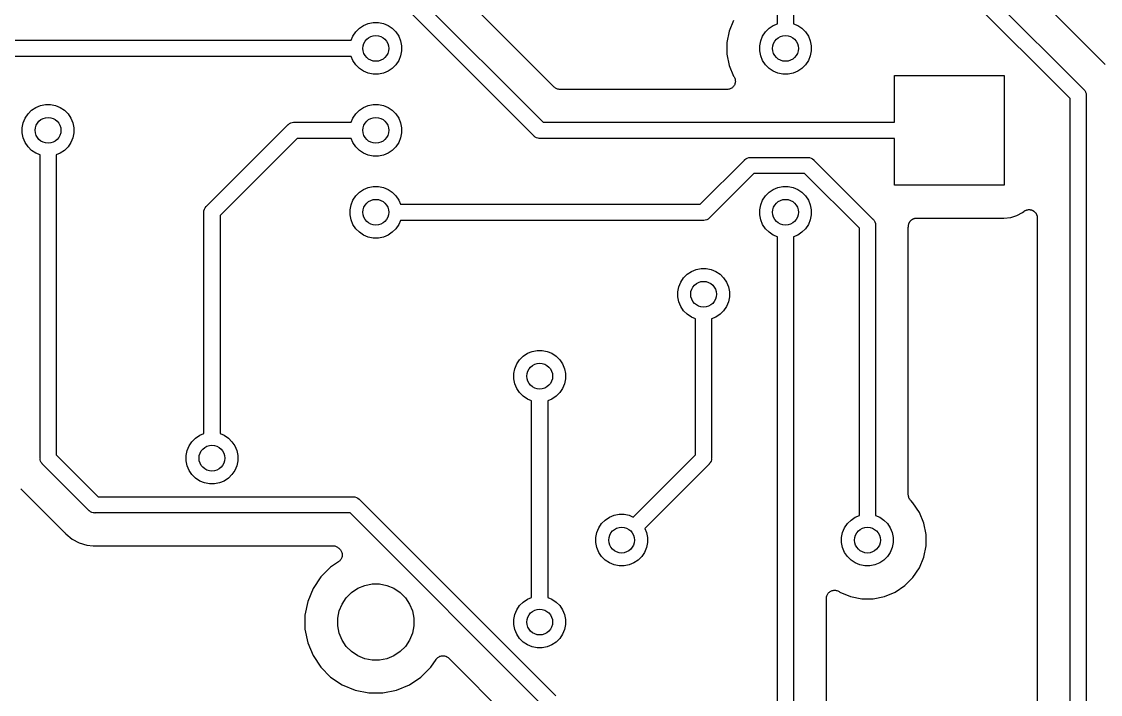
# Model space of a CAD drawing. Extents: x 4.65 to 8.55, y -5.31 to -3.29.
# Drawn here: x 5.134 to 5.792, y -4.544 to -4.134 of the extents above; entities that cross this region are included whole.
import ezdxf

# ---------------------------------------------------------------- set-up
doc = ezdxf.new("R2010")
doc.units = 0
doc.header["$MEASUREMENT"] = 0
doc.layers.add('BLACK', color=7, linetype='CONTINUOUS')

msp = doc.modelspace()

# ---------------------------------------------------------------- linework, layer by layer
at = {"layer": 'BLACK', "linetype": 'CONTINUOUS'}
for p, q in [((5.60492, -3.90024), (5.60492, -4.13499)), ((5.59508, -4.13499), (5.59508, -3.90492)), ((5.79513, -4.15988), (5.67639, -4.04114)), ((5.65492, -4.04796), (5.78185, -4.17489)), ((5.77362, -4.18058), (5.64669, -4.05365)), ((5.45886, -4.17361), (5.35099, -4.06575)), ((5.32638, -4.06942), (5.45204, -4.19508)), ((5.44635, -4.20331), (5.31815, -4.07511)), ((5.34541, -4.13486), (5.34845, -4.13425)), ((5.34845, -4.13425), (5.35155, -4.13425)), ((5.35155, -4.13425), (5.35459, -4.13486)), ((5.56832, -4.13307), (5.56563, -4.13957)), ((5.33604, -4.14254), (5.33777, -4.13996)), ((5.33777, -4.13996), (5.33996, -4.13777)), ((5.33996, -4.13777), (5.34254, -4.13604)), ((5.34254, -4.13604), (5.34541, -4.13486)), ((5.35459, -4.13486), (5.35746, -4.13604)), ((5.35746, -4.13604), (5.36004, -4.13777)), ((5.36004, -4.13777), (5.36223, -4.13996)), ((5.36223, -4.13996), (5.36396, -4.14254)), ((5.56563, -4.13957), (5.56425, -4.14648)), ((5.58604, -4.14254), (5.58777, -4.13996)), ((5.58777, -4.13996), (5.58996, -4.13777)), ((5.58996, -4.13777), (5.59254, -4.13604)), ((5.59254, -4.13604), (5.59508, -4.13499)), ((5.60492, -4.13499), (5.60746, -4.13604)), ((5.60746, -4.13604), (5.61004, -4.13777)), ((5.61004, -4.13777), (5.61223, -4.13996)), ((5.61223, -4.13996), (5.61396, -4.14254)), ((5.00024, -4.14508), (5.33499, -4.14508)), ((5.33499, -4.14508), (5.33604, -4.14254)), ((5.36396, -4.14254), (5.36514, -4.14541)), ((5.36514, -4.14541), (5.36575, -4.14845)), ((5.56425, -4.14648), (5.56425, -4.15352)), ((5.58425, -4.14845), (5.58486, -4.14541)), ((5.58486, -4.14541), (5.58604, -4.14254)), ((5.61396, -4.14254), (5.61514, -4.14541)), ((5.61514, -4.14541), (5.61575, -4.14845)), ((5.36575, -4.15155), (5.36514, -4.15459)), ((5.36575, -4.14845), (5.36575, -4.15155)), ((5.56425, -4.15352), (5.56563, -4.16043)), ((5.58425, -4.15155), (5.58425, -4.14845)), ((5.58486, -4.15459), (5.58425, -4.15155)), ((5.61575, -4.15155), (5.61514, -4.15459)), ((5.61575, -4.14845), (5.61575, -4.15155)), ((5.33499, -4.15492), (5.00492, -4.15492)), ((5.33604, -4.15746), (5.33499, -4.15492)), ((5.33777, -4.16004), (5.33604, -4.15746)), ((5.33996, -4.16223), (5.33777, -4.16004)), ((5.36223, -4.16004), (5.36004, -4.16223)), ((5.36396, -4.15746), (5.36223, -4.16004)), ((5.36514, -4.15459), (5.36396, -4.15746)), ((5.56563, -4.16043), (5.56832, -4.16693)), ((5.58604, -4.15746), (5.58486, -4.15459)), ((5.58777, -4.16004), (5.58604, -4.15746)), ((5.58996, -4.16223), (5.58777, -4.16004)), ((5.61223, -4.16004), (5.61004, -4.16223)), ((5.61396, -4.15746), (5.61223, -4.16004)), ((5.61514, -4.15459), (5.61396, -4.15746)), ((5.34254, -4.16396), (5.33996, -4.16223)), ((5.34541, -4.16514), (5.34254, -4.16396)), ((5.34845, -4.16575), (5.34541, -4.16514)), ((5.35155, -4.16575), (5.34845, -4.16575)), ((5.35459, -4.16514), (5.35155, -4.16575)), ((5.35746, -4.16396), (5.35459, -4.16514)), ((5.36004, -4.16223), (5.35746, -4.16396)), ((5.56832, -4.16693), (5.56857, -4.1673)), ((5.59254, -4.16396), (5.58996, -4.16223)), ((5.59541, -4.16514), (5.59254, -4.16396)), ((5.59845, -4.16575), (5.59541, -4.16514)), ((5.60155, -4.16575), (5.59845, -4.16575)), ((5.60459, -4.16514), (5.60155, -4.16575)), ((5.60746, -4.16396), (5.60459, -4.16514)), ((5.61004, -4.16223), (5.60746, -4.16396)), ((5.66654, -4.19508), (5.66654, -4.16654)), ((5.66654, -4.16654), (5.73346, -4.16654)), ((5.73346, -4.16654), (5.73346, -4.23346)), ((5.45922, -4.17391), (5.45886, -4.17361)), ((5.56792, -4.17364), (5.56754, -4.17394)), ((5.56793, -4.17363), (5.56792, -4.17363)), ((5.56792, -4.17363), (5.56792, -4.17364)), ((5.56824, -4.17326), (5.56793, -4.17363)), ((5.56854, -4.17289), (5.56824, -4.17326)), ((5.56855, -4.17288), (5.56854, -4.17289)), ((5.56878, -4.17246), (5.56855, -4.17287)), ((5.56855, -4.17287), (5.56855, -4.17288)), ((5.56857, -4.1673), (5.56859, -4.16734)), ((5.56859, -4.16734), (5.56859, -4.16734)), ((5.56859, -4.16734), (5.56859, -4.16734)), ((5.56859, -4.16734), (5.5686, -4.16736)), ((5.5686, -4.16736), (5.56882, -4.16778)), ((5.56901, -4.17204), (5.56878, -4.17246)), ((5.56882, -4.16778), (5.56904, -4.16821)), ((5.56902, -4.17202), (5.56901, -4.17203)), ((5.56901, -4.17203), (5.56901, -4.17204)), ((5.56916, -4.17156), (5.56902, -4.17202)), ((5.56904, -4.16821), (5.56905, -4.16822)), ((5.56905, -4.16822), (5.56905, -4.16823)), ((5.56905, -4.16823), (5.56919, -4.16869)), ((5.5693, -4.17111), (5.56916, -4.17156)), ((5.56919, -4.16869), (5.56932, -4.16914)), ((5.56931, -4.17108), (5.5693, -4.17109)), ((5.5693, -4.17109), (5.5693, -4.17111)), ((5.56936, -4.17061), (5.56931, -4.17108)), ((5.56932, -4.16914), (5.56932, -4.16915)), ((5.56932, -4.16915), (5.56932, -4.16916)), ((5.56932, -4.16916), (5.56937, -4.16964)), ((5.56941, -4.17014), (5.56936, -4.17061)), ((5.56937, -4.16964), (5.56941, -4.17011)), ((5.56941, -4.17011), (5.56941, -4.17012)), ((5.56941, -4.17012), (5.56941, -4.17014)), ((5.45957, -4.1742), (5.45922, -4.17391)), ((5.45959, -4.17422), (5.45957, -4.1742)), ((5.45961, -4.17423), (5.45959, -4.17422)), ((5.46002, -4.17445), (5.45961, -4.17423)), ((5.46042, -4.17467), (5.46002, -4.17445)), ((5.46045, -4.17468), (5.46042, -4.17467)), ((5.46047, -4.17469), (5.46045, -4.17468)), ((5.46091, -4.17483), (5.46047, -4.17469)), ((5.46135, -4.17497), (5.46091, -4.17483)), ((5.46138, -4.17497), (5.46135, -4.17497)), ((5.46141, -4.17498), (5.46138, -4.17497)), ((5.46186, -4.17503), (5.46141, -4.17498)), ((5.46232, -4.17508), (5.46186, -4.17503)), ((5.46238, -4.17508), (5.46232, -4.17508)), ((5.46239, -4.17508), (5.46238, -4.17508)), ((5.46238, -4.17508), (5.46238, -4.17508)), ((5.46238, -4.17508), (5.46238, -4.17508)), ((5.56441, -4.17508), (5.46239, -4.17508)), ((5.56488, -4.17503), (5.56441, -4.17508)), ((5.56536, -4.17499), (5.56488, -4.17503)), ((5.56537, -4.17498), (5.56536, -4.17499)), ((5.56538, -4.17498), (5.56537, -4.17498)), ((5.56583, -4.17485), (5.56538, -4.17498)), ((5.56629, -4.17471), (5.56583, -4.17485)), ((5.5663, -4.1747), (5.56629, -4.17471)), ((5.56631, -4.1747), (5.5663, -4.1747)), ((5.56673, -4.17448), (5.56631, -4.1747)), ((5.56716, -4.17426), (5.56673, -4.17448)), ((5.56717, -4.17425), (5.56716, -4.17426)), ((5.56718, -4.17424), (5.56717, -4.17425)), ((5.56754, -4.17394), (5.56718, -4.17424)), ((5.78185, -4.17489), (5.78204, -4.17505)), ((5.78204, -4.17505), (5.78219, -4.17523)), ((5.78219, -4.17523), (5.78266, -4.1758)), ((5.78266, -4.1758), (5.78304, -4.17652)), ((5.78304, -4.17652), (5.78311, -4.17665)), ((5.78311, -4.17665), (5.78339, -4.17758)), ((5.78339, -4.17758), (5.78346, -4.1783)), ((5.78346, -4.1783), (5.78346, -4.1783)), ((5.78346, -4.1783), (5.78349, -4.17854)), ((5.78349, -4.17854), (5.78346, -4.17878)), ((5.78346, -4.17878), (5.78346, -4.67122)), ((5.13996, -4.18777), (5.14254, -4.18604)), ((5.14254, -4.18604), (5.14541, -4.18486)), ((5.14541, -4.18486), (5.14845, -4.18425)), ((5.14845, -4.18425), (5.15155, -4.18425)), ((5.15155, -4.18425), (5.15459, -4.18486)), ((5.15459, -4.18486), (5.15746, -4.18604)), ((5.15746, -4.18604), (5.16004, -4.18777)), ((5.33996, -4.18777), (5.34254, -4.18604)), ((5.34254, -4.18604), (5.34541, -4.18486)), ((5.34541, -4.18486), (5.34845, -4.18425)), ((5.34845, -4.18425), (5.35155, -4.18425)), ((5.35155, -4.18425), (5.35459, -4.18486)), ((5.35459, -4.18486), (5.35746, -4.18604)), ((5.35746, -4.18604), (5.36004, -4.18777)), ((5.77362, -4.66942), (5.77362, -4.18058)), ((5.13486, -4.19541), (5.13604, -4.19254)), ((5.13604, -4.19254), (5.13777, -4.18996)), ((5.13777, -4.18996), (5.13996, -4.18777)), ((5.16004, -4.18777), (5.16223, -4.18996)), ((5.16223, -4.18996), (5.16396, -4.19254)), ((5.16396, -4.19254), (5.16514, -4.19541)), ((5.33499, -4.19508), (5.33604, -4.19254)), ((5.33604, -4.19254), (5.33777, -4.18996)), ((5.33777, -4.18996), (5.33996, -4.18777)), ((5.36004, -4.18777), (5.36223, -4.18996)), ((5.36223, -4.18996), (5.36396, -4.19254)), ((5.36396, -4.19254), (5.36514, -4.19541)), ((5.13425, -4.19845), (5.13486, -4.19541)), ((5.13425, -4.20155), (5.13425, -4.19845)), ((5.16514, -4.19541), (5.16575, -4.19845)), ((5.16575, -4.19845), (5.16575, -4.20155)), ((5.24669, -4.24635), (5.29635, -4.19669)), ((5.29635, -4.19669), (5.2965, -4.1965)), ((5.2965, -4.1965), (5.29669, -4.19635)), ((5.29669, -4.19635), (5.29725, -4.19589)), ((5.29669, -4.19635), (5.29669, -4.19635)), ((5.29725, -4.19589), (5.29811, -4.19543)), ((5.29725, -4.19589), (5.29725, -4.19589)), ((5.29725, -4.19589), (5.29725, -4.19589)), ((5.29811, -4.19543), (5.29904, -4.19515)), ((5.29904, -4.19515), (5.29976, -4.19508)), ((5.29976, -4.19508), (5.3, -4.19505)), ((5.29976, -4.19508), (5.29976, -4.19508)), ((5.3, -4.19505), (5.30024, -4.19508)), ((5.30024, -4.19508), (5.33499, -4.19508)), ((5.36514, -4.19541), (5.36575, -4.19845)), ((5.36575, -4.19845), (5.36575, -4.20155)), ((5.45204, -4.19508), (5.66654, -4.19508)), ((5.13486, -4.20459), (5.13425, -4.20155)), ((5.13604, -4.20746), (5.13486, -4.20459)), ((5.16514, -4.20459), (5.16396, -4.20746)), ((5.16575, -4.20155), (5.16514, -4.20459)), ((5.30204, -4.20492), (5.25492, -4.25204)), ((5.33499, -4.20492), (5.30204, -4.20492)), ((5.33604, -4.20746), (5.33499, -4.20492)), ((5.36514, -4.20459), (5.36396, -4.20746)), ((5.36575, -4.20155), (5.36514, -4.20459)), ((5.4465, -4.2035), (5.44635, -4.20331)), ((5.44669, -4.20365), (5.4465, -4.2035)), ((5.44725, -4.20411), (5.44669, -4.20365)), ((5.44811, -4.20457), (5.44725, -4.20411)), ((5.44904, -4.20485), (5.44811, -4.20457)), ((5.44976, -4.20492), (5.44904, -4.20485)), ((5.45, -4.20494), (5.44976, -4.20492)), ((5.44976, -4.20492), (5.44976, -4.20492)), ((5.45024, -4.20492), (5.45, -4.20494)), ((5.66654, -4.20492), (5.45024, -4.20492)), ((5.66654, -4.23346), (5.66654, -4.20492)), ((5.13777, -4.21004), (5.13604, -4.20746)), ((5.13996, -4.21223), (5.13777, -4.21004)), ((5.14254, -4.21396), (5.13996, -4.21223)), ((5.16004, -4.21223), (5.15746, -4.21396)), ((5.16223, -4.21004), (5.16004, -4.21223)), ((5.16396, -4.20746), (5.16223, -4.21004)), ((5.33777, -4.21004), (5.33604, -4.20746)), ((5.33996, -4.21223), (5.33777, -4.21004)), ((5.34254, -4.21396), (5.33996, -4.21223)), ((5.36004, -4.21223), (5.35746, -4.21396)), ((5.36223, -4.21004), (5.36004, -4.21223)), ((5.36396, -4.20746), (5.36223, -4.21004)), ((5.14508, -4.21501), (5.14254, -4.21396)), ((5.14508, -4.39976), (5.14508, -4.21501)), ((5.15746, -4.21396), (5.15492, -4.21501)), ((5.15492, -4.21501), (5.15492, -4.39796)), ((5.34541, -4.21514), (5.34254, -4.21396)), ((5.34845, -4.21575), (5.34541, -4.21514)), ((5.35155, -4.21575), (5.34845, -4.21575)), ((5.35459, -4.21514), (5.35155, -4.21575)), ((5.35746, -4.21396), (5.35459, -4.21514)), ((5.54796, -4.24508), (5.57489, -4.21815)), ((5.57489, -4.21815), (5.57505, -4.21796)), ((5.57505, -4.21796), (5.57523, -4.21781)), ((5.57523, -4.21781), (5.5757, -4.21742)), ((5.57523, -4.21781), (5.57523, -4.21781)), ((5.5757, -4.21742), (5.5758, -4.21734)), ((5.5758, -4.21734), (5.57665, -4.21689)), ((5.57665, -4.21689), (5.57758, -4.21661)), ((5.57758, -4.21661), (5.5783, -4.21654)), ((5.5783, -4.21654), (5.57854, -4.21651)), ((5.5783, -4.21654), (5.5783, -4.21654)), ((5.57854, -4.21651), (5.57878, -4.21654)), ((5.57878, -4.21654), (5.61346, -4.21654)), ((5.61346, -4.21654), (5.6137, -4.21651)), ((5.6137, -4.21651), (5.61394, -4.21654)), ((5.61394, -4.21654), (5.61394, -4.21654)), ((5.61394, -4.21654), (5.61467, -4.21661)), ((5.61467, -4.21661), (5.61559, -4.21689)), ((5.61559, -4.21689), (5.61645, -4.21734)), ((5.61645, -4.21734), (5.6172, -4.21796)), ((5.6172, -4.21796), (5.61735, -4.21815)), ((5.61735, -4.21815), (5.65331, -4.25411)), ((5.58058, -4.22638), (5.55365, -4.25331)), ((5.61166, -4.22638), (5.58058, -4.22638)), ((5.64508, -4.25979), (5.61166, -4.22638)), ((5.33777, -4.23996), (5.33996, -4.23777)), ((5.33996, -4.23777), (5.34254, -4.23604)), ((5.34254, -4.23604), (5.34541, -4.23486)), ((5.34541, -4.23486), (5.34845, -4.23425)), ((5.34845, -4.23425), (5.35155, -4.23425)), ((5.35155, -4.23425), (5.35459, -4.23486)), ((5.35459, -4.23486), (5.35746, -4.23604)), ((5.35746, -4.23604), (5.36004, -4.23777)), ((5.36004, -4.23777), (5.36223, -4.23996)), ((5.58777, -4.23996), (5.58996, -4.23777)), ((5.58996, -4.23777), (5.59254, -4.23604)), ((5.59254, -4.23604), (5.59541, -4.23486)), ((5.59541, -4.23486), (5.59845, -4.23425)), ((5.59845, -4.23425), (5.60155, -4.23425)), ((5.60155, -4.23425), (5.60459, -4.23486)), ((5.60459, -4.23486), (5.60746, -4.23604)), ((5.60746, -4.23604), (5.61004, -4.23777)), ((5.61004, -4.23777), (5.61223, -4.23996)), ((5.73346, -4.23346), (5.66654, -4.23346)), ((5.33425, -4.24845), (5.33486, -4.24541)), ((5.33486, -4.24541), (5.33604, -4.24254)), ((5.33604, -4.24254), (5.33777, -4.23996)), ((5.36223, -4.23996), (5.36396, -4.24254)), ((5.36396, -4.24254), (5.36501, -4.24508)), ((5.36501, -4.24508), (5.54796, -4.24508)), ((5.58425, -4.24845), (5.58486, -4.24541)), ((5.58486, -4.24541), (5.58604, -4.24254)), ((5.58604, -4.24254), (5.58777, -4.23996)), ((5.61223, -4.23996), (5.61396, -4.24254)), ((5.61396, -4.24254), (5.61514, -4.24541)), ((5.61514, -4.24541), (5.61575, -4.24845)), ((5.24505, -4.25), (5.24508, -4.24976)), ((5.24508, -4.25024), (5.24505, -4.25)), ((5.24508, -4.24976), (5.24515, -4.24904)), ((5.24508, -4.24976), (5.24508, -4.24976)), ((5.24508, -4.38499), (5.24508, -4.25024)), ((5.24515, -4.24904), (5.24543, -4.24811)), ((5.24543, -4.24811), (5.24589, -4.24725)), ((5.24589, -4.24725), (5.2465, -4.2465)), ((5.2465, -4.2465), (5.24669, -4.24635)), ((5.25492, -4.25204), (5.25492, -4.38499)), ((5.33425, -4.25155), (5.33425, -4.24845)), ((5.33486, -4.25459), (5.33425, -4.25155)), ((5.58425, -4.25155), (5.58425, -4.24845)), ((5.58486, -4.25459), (5.58425, -4.25155)), ((5.61575, -4.25155), (5.61514, -4.25459)), ((5.61575, -4.24845), (5.61575, -4.25155)), ((5.73739, -4.25318), (5.74116, -4.25203)), ((5.74116, -4.25203), (5.74463, -4.25017)), ((5.74463, -4.25017), (5.74545, -4.2495)), ((5.74545, -4.2495), (5.7455, -4.24946)), ((5.7455, -4.24946), (5.7457, -4.24933)), ((5.7457, -4.24933), (5.74588, -4.24918)), ((5.74588, -4.24918), (5.74611, -4.24906)), ((5.74611, -4.24906), (5.74632, -4.24893)), ((5.74632, -4.24893), (5.74654, -4.24884)), ((5.74654, -4.24884), (5.74675, -4.24873)), ((5.74675, -4.24873), (5.74699, -4.24866)), ((5.74699, -4.24866), (5.74723, -4.24856)), ((5.74723, -4.24856), (5.74746, -4.24852)), ((5.74746, -4.24852), (5.74769, -4.24845)), ((5.74769, -4.24845), (5.74794, -4.24843)), ((5.74794, -4.24843), (5.74819, -4.24838)), ((5.74819, -4.24838), (5.74842, -4.24839)), ((5.74842, -4.24839), (5.74866, -4.24837)), ((5.74866, -4.24837), (5.74891, -4.24839)), ((5.74891, -4.24839), (5.74916, -4.2484)), ((5.74916, -4.2484), (5.74939, -4.24844)), ((5.74939, -4.24844), (5.74963, -4.24847)), ((5.74963, -4.24847), (5.74987, -4.24854)), ((5.74987, -4.24854), (5.75012, -4.2486)), ((5.75012, -4.2486), (5.75034, -4.24869)), ((5.75034, -4.24869), (5.75056, -4.24876)), ((5.75056, -4.24876), (5.75078, -4.24888)), ((5.75078, -4.24888), (5.75102, -4.24898)), ((5.75102, -4.24898), (5.75121, -4.24911)), ((5.75121, -4.24911), (5.75142, -4.24922)), ((5.75142, -4.24922), (5.75161, -4.24938)), ((5.75161, -4.24938), (5.75182, -4.24953)), ((5.75182, -4.24953), (5.75199, -4.24969)), ((5.75199, -4.24969), (5.75217, -4.24984)), ((5.75217, -4.24984), (5.75233, -4.25004)), ((5.75233, -4.25004), (5.75251, -4.25022)), ((5.75251, -4.25022), (5.75264, -4.25042)), ((5.75264, -4.25042), (5.75279, -4.2506)), ((5.75279, -4.2506), (5.75291, -4.25082)), ((5.75291, -4.25082), (5.75305, -4.25104)), ((5.75305, -4.25104), (5.75313, -4.25125)), ((5.75313, -4.25125), (5.75324, -4.25146)), ((5.75324, -4.25146), (5.75332, -4.2517)), ((5.75332, -4.2517), (5.75341, -4.25194)), ((5.75341, -4.25194), (5.75346, -4.25217)), ((5.75346, -4.25217), (5.75353, -4.25239)), ((5.75353, -4.25239), (5.75355, -4.25265)), ((5.75355, -4.25265), (5.7536, -4.2529)), ((5.33604, -4.25746), (5.33486, -4.25459)), ((5.33777, -4.26004), (5.33604, -4.25746)), ((5.36396, -4.25746), (5.36223, -4.26004)), ((5.36501, -4.25492), (5.36396, -4.25746)), ((5.54976, -4.25492), (5.36501, -4.25492)), ((5.55, -4.25495), (5.54976, -4.25492)), ((5.55024, -4.25492), (5.55, -4.25495)), ((5.55096, -4.25485), (5.55024, -4.25492)), ((5.55024, -4.25492), (5.55024, -4.25492)), ((5.55189, -4.25457), (5.55096, -4.25485)), ((5.55275, -4.25411), (5.55189, -4.25457)), ((5.5535, -4.2535), (5.55275, -4.25411)), ((5.55365, -4.25331), (5.5535, -4.2535)), ((5.58604, -4.25746), (5.58486, -4.25459)), ((5.58777, -4.26004), (5.58604, -4.25746)), ((5.61396, -4.25746), (5.61223, -4.26004)), ((5.61514, -4.25459), (5.61396, -4.25746)), ((5.65331, -4.25411), (5.6535, -4.25426)), ((5.6535, -4.25426), (5.65365, -4.25445)), ((5.65365, -4.25445), (5.65365, -4.25445)), ((5.65365, -4.25445), (5.65396, -4.25482)), ((5.65396, -4.25482), (5.65411, -4.25501)), ((5.65411, -4.25501), (5.65457, -4.25586)), ((5.65457, -4.25586), (5.65485, -4.25679)), ((5.65485, -4.25679), (5.65492, -4.25751)), ((5.65492, -4.25751), (5.65492, -4.25751)), ((5.65492, -4.25751), (5.65494, -4.25776)), ((5.65494, -4.25776), (5.65492, -4.258)), ((5.65492, -4.258), (5.65492, -4.43499)), ((5.67492, -4.25916), (5.67495, -4.25895)), ((5.67492, -4.25923), (5.67492, -4.25916)), ((5.67492, -4.42229), (5.67492, -4.25923)), ((5.67495, -4.25874), (5.67501, -4.2581)), ((5.67495, -4.25895), (5.67495, -4.25874)), ((5.67501, -4.2581), (5.67502, -4.25803)), ((5.67502, -4.25803), (5.67506, -4.2578)), ((5.67506, -4.2578), (5.67509, -4.25758)), ((5.67509, -4.25758), (5.67516, -4.25733)), ((5.67516, -4.25733), (5.67522, -4.25707)), ((5.67522, -4.25707), (5.67531, -4.25686)), ((5.67531, -4.25686), (5.67537, -4.25665)), ((5.67537, -4.25665), (5.6755, -4.25642)), ((5.6755, -4.25642), (5.6756, -4.25617)), ((5.6756, -4.25617), (5.67573, -4.25599)), ((5.67573, -4.25599), (5.67584, -4.25579)), ((5.67584, -4.25579), (5.67601, -4.25559)), ((5.67601, -4.25559), (5.67616, -4.25537)), ((5.67616, -4.25537), (5.67632, -4.25521)), ((5.67632, -4.25521), (5.67646, -4.25504)), ((5.67646, -4.25504), (5.67666, -4.25487)), ((5.67666, -4.25487), (5.67685, -4.25469)), ((5.67685, -4.25469), (5.67704, -4.25456)), ((5.67704, -4.25456), (5.67722, -4.25442)), ((5.67722, -4.25442), (5.67745, -4.2543)), ((5.67745, -4.2543), (5.67767, -4.25415)), ((5.67767, -4.25415), (5.67788, -4.25407)), ((5.67788, -4.25407), (5.67808, -4.25396)), ((5.67808, -4.25396), (5.67833, -4.25389)), ((5.67833, -4.25389), (5.67857, -4.25379)), ((5.67857, -4.25379), (5.6788, -4.25375)), ((5.6788, -4.25375), (5.67901, -4.25368)), ((5.67901, -4.25368), (5.67927, -4.25366)), ((5.67927, -4.25366), (5.67953, -4.25361)), ((5.67953, -4.25361), (5.67976, -4.25361)), ((5.67976, -4.25361), (5.67998, -4.25359)), ((5.67998, -4.25359), (5.73322, -4.25359)), ((5.73322, -4.25359), (5.73739, -4.25318)), ((5.7536, -4.2529), (5.7536, -4.25313)), ((5.7536, -4.25313), (5.75362, -4.25337)), ((5.75362, -4.25337), (5.75362, -4.65906)), ((5.33996, -4.26223), (5.33777, -4.26004)), ((5.34254, -4.26396), (5.33996, -4.26223)), ((5.34541, -4.26514), (5.34254, -4.26396)), ((5.34845, -4.26575), (5.34541, -4.26514)), ((5.35155, -4.26575), (5.34845, -4.26575)), ((5.35459, -4.26514), (5.35155, -4.26575)), ((5.35746, -4.26396), (5.35459, -4.26514)), ((5.36004, -4.26223), (5.35746, -4.26396)), ((5.36223, -4.26004), (5.36004, -4.26223)), ((5.58996, -4.26223), (5.58777, -4.26004)), ((5.59254, -4.26396), (5.58996, -4.26223)), ((5.59508, -4.26501), (5.59254, -4.26396)), ((5.59508, -4.68499), (5.59508, -4.26501)), ((5.60746, -4.26396), (5.60492, -4.26501)), ((5.60492, -4.26501), (5.60492, -4.68499)), ((5.61004, -4.26223), (5.60746, -4.26396)), ((5.61223, -4.26004), (5.61004, -4.26223)), ((5.64508, -4.43499), (5.64508, -4.25979)), ((5.54254, -4.28604), (5.54541, -4.28486)), ((5.54541, -4.28486), (5.54845, -4.28425)), ((5.54845, -4.28425), (5.55155, -4.28425)), ((5.55155, -4.28425), (5.55459, -4.28486)), ((5.55459, -4.28486), (5.55746, -4.28604)), ((5.53604, -4.29254), (5.53777, -4.28996)), ((5.53777, -4.28996), (5.53996, -4.28777)), ((5.53996, -4.28777), (5.54254, -4.28604)), ((5.55746, -4.28604), (5.56004, -4.28777)), ((5.56004, -4.28777), (5.56223, -4.28996)), ((5.56223, -4.28996), (5.56396, -4.29254)), ((5.53425, -4.29845), (5.53486, -4.29541)), ((5.53425, -4.30155), (5.53425, -4.29845)), ((5.53486, -4.29541), (5.53604, -4.29254)), ((5.56396, -4.29254), (5.56514, -4.29541)), ((5.56514, -4.29541), (5.56575, -4.29845)), ((5.56575, -4.29845), (5.56575, -4.30155)), ((5.53486, -4.30459), (5.53425, -4.30155)), ((5.53604, -4.30746), (5.53486, -4.30459)), ((5.56514, -4.30459), (5.56396, -4.30746)), ((5.56575, -4.30155), (5.56514, -4.30459)), ((5.53777, -4.31004), (5.53604, -4.30746)), ((5.53996, -4.31223), (5.53777, -4.31004)), ((5.56223, -4.31004), (5.56004, -4.31223)), ((5.56396, -4.30746), (5.56223, -4.31004)), ((5.54254, -4.31396), (5.53996, -4.31223)), ((5.54508, -4.31501), (5.54254, -4.31396)), ((5.54508, -4.39796), (5.54508, -4.31501)), ((5.55746, -4.31396), (5.55492, -4.31501)), ((5.55492, -4.31501), (5.55492, -4.39976)), ((5.56004, -4.31223), (5.55746, -4.31396)), ((5.43777, -4.33996), (5.43996, -4.33777)), ((5.43996, -4.33777), (5.44254, -4.33604)), ((5.44254, -4.33604), (5.44541, -4.33486)), ((5.44541, -4.33486), (5.44845, -4.33425)), ((5.44845, -4.33425), (5.45155, -4.33425)), ((5.45155, -4.33425), (5.45459, -4.33486)), ((5.45459, -4.33486), (5.45746, -4.33604)), ((5.45746, -4.33604), (5.46004, -4.33777)), ((5.46004, -4.33777), (5.46223, -4.33996)), ((5.43486, -4.34541), (5.43604, -4.34254)), ((5.43604, -4.34254), (5.43777, -4.33996)), ((5.46223, -4.33996), (5.46396, -4.34254)), ((5.46396, -4.34254), (5.46514, -4.34541)), ((5.43425, -4.34845), (5.43486, -4.34541)), ((5.43425, -4.35155), (5.43425, -4.34845)), ((5.46514, -4.34541), (5.46575, -4.34845)), ((5.46575, -4.34845), (5.46575, -4.35155)), ((5.43486, -4.35459), (5.43425, -4.35155)), ((5.43604, -4.35746), (5.43486, -4.35459)), ((5.43777, -4.36004), (5.43604, -4.35746)), ((5.46396, -4.35746), (5.46223, -4.36004)), ((5.46514, -4.35459), (5.46396, -4.35746)), ((5.46575, -4.35155), (5.46514, -4.35459)), ((5.43996, -4.36223), (5.43777, -4.36004)), ((5.44254, -4.36396), (5.43996, -4.36223)), ((5.44508, -4.36501), (5.44254, -4.36396)), ((5.45746, -4.36396), (5.45492, -4.36501)), ((5.46004, -4.36223), (5.45746, -4.36396)), ((5.46223, -4.36004), (5.46004, -4.36223)), ((5.44508, -4.48499), (5.44508, -4.36501)), ((5.45492, -4.36501), (5.45492, -4.48499)), ((5.23604, -4.39254), (5.23777, -4.38996)), ((5.23777, -4.38996), (5.23996, -4.38777)), ((5.23996, -4.38777), (5.24254, -4.38604)), ((5.24254, -4.38604), (5.24508, -4.38499)), ((5.25492, -4.38499), (5.25746, -4.38604)), ((5.25746, -4.38604), (5.26004, -4.38777)), ((5.26004, -4.38777), (5.26223, -4.38996)), ((5.26223, -4.38996), (5.26396, -4.39254)), ((5.23425, -4.39845), (5.23486, -4.39541)), ((5.23486, -4.39541), (5.23604, -4.39254)), ((5.26396, -4.39254), (5.26514, -4.39541)), ((5.26514, -4.39541), (5.26575, -4.39845)), ((5.14506, -4.4), (5.14508, -4.39976)), ((5.14508, -4.40024), (5.14506, -4.4)), ((5.14511, -4.40058), (5.14508, -4.40024)), ((5.14515, -4.40096), (5.14511, -4.40058)), ((5.14543, -4.40189), (5.14515, -4.40096)), ((5.14589, -4.40275), (5.14543, -4.40189)), ((5.14635, -4.40331), (5.14589, -4.40275)), ((5.1465, -4.4035), (5.14635, -4.40331)), ((5.14669, -4.40365), (5.1465, -4.4035)), ((5.17489, -4.43185), (5.14669, -4.40365)), ((5.15492, -4.39796), (5.18058, -4.42362)), ((5.23425, -4.40155), (5.23425, -4.39845)), ((5.23486, -4.40459), (5.23425, -4.40155)), ((5.26575, -4.40155), (5.26514, -4.40459)), ((5.26575, -4.39845), (5.26575, -4.40155)), ((5.50713, -4.43591), (5.54508, -4.39796)), ((5.55331, -4.40365), (5.51409, -4.44287)), ((5.5535, -4.4035), (5.55331, -4.40365)), ((5.55365, -4.40331), (5.5535, -4.4035)), ((5.55404, -4.40284), (5.55365, -4.40331)), ((5.55365, -4.40331), (5.55365, -4.40331)), ((5.55411, -4.40275), (5.55404, -4.40284)), ((5.55457, -4.40189), (5.55411, -4.40275)), ((5.55485, -4.40096), (5.55457, -4.40189)), ((5.55492, -4.40024), (5.55485, -4.40096)), ((5.55492, -4.39976), (5.55495, -4.4)), ((5.55495, -4.4), (5.55492, -4.40024)), ((5.55492, -4.40024), (5.55492, -4.40024)), ((5.23604, -4.40746), (5.23486, -4.40459)), ((5.23777, -4.41004), (5.23604, -4.40746)), ((5.23996, -4.41223), (5.23777, -4.41004)), ((5.26223, -4.41004), (5.26004, -4.41223)), ((5.26396, -4.40746), (5.26223, -4.41004)), ((5.26514, -4.40459), (5.26396, -4.40746)), ((5.24254, -4.41396), (5.23996, -4.41223)), ((5.24541, -4.41514), (5.24254, -4.41396)), ((5.24845, -4.41575), (5.24541, -4.41514)), ((5.25155, -4.41575), (5.24845, -4.41575)), ((5.25459, -4.41514), (5.25155, -4.41575)), ((5.25746, -4.41396), (5.25459, -4.41514)), ((5.26004, -4.41223), (5.25746, -4.41396)), ((5.13342, -4.41866), (5.15988, -4.44513)), ((5.18058, -4.42362), (5.33606, -4.42362)), ((5.33606, -4.42362), (5.3363, -4.4236)), ((5.3363, -4.4236), (5.33654, -4.42362)), ((5.33654, -4.42362), (5.33654, -4.42362)), ((5.33654, -4.42362), (5.33726, -4.42369)), ((5.33726, -4.42369), (5.33819, -4.42397)), ((5.67497, -4.42275), (5.67492, -4.42229)), ((5.67501, -4.42321), (5.67497, -4.42275)), ((5.67501, -4.42324), (5.67501, -4.42321)), ((5.67502, -4.42327), (5.67501, -4.42324)), ((5.67515, -4.42371), (5.67502, -4.42327)), ((5.67528, -4.42415), (5.67515, -4.42371)), ((5.33819, -4.42397), (5.33905, -4.42443)), ((5.33905, -4.42443), (5.3398, -4.42505)), ((5.3398, -4.42505), (5.33995, -4.42523)), ((5.33995, -4.42523), (5.45979, -4.54508)), ((5.67529, -4.42418), (5.67528, -4.42415)), ((5.6753, -4.4242), (5.67529, -4.42418)), ((5.67552, -4.42461), (5.6753, -4.4242)), ((5.67573, -4.42502), (5.67552, -4.42461)), ((5.67574, -4.42504), (5.67573, -4.42502)), ((5.67576, -4.42506), (5.67574, -4.42504)), ((5.67605, -4.42542), (5.67576, -4.42506)), ((5.67634, -4.42578), (5.67605, -4.42542)), ((5.67637, -4.42582), (5.67634, -4.42578)), ((5.67639, -4.42583), (5.67637, -4.42582)), ((5.67637, -4.42582), (5.67637, -4.42582)), ((5.67637, -4.42582), (5.67637, -4.42582)), ((5.67777, -4.42721), (5.67639, -4.42583)), ((5.68168, -4.43307), (5.67777, -4.42721)), ((5.17505, -4.43204), (5.17489, -4.43185)), ((5.17523, -4.43219), (5.17505, -4.43204)), ((5.17566, -4.43255), (5.17523, -4.43219)), ((5.17523, -4.43219), (5.17523, -4.43219)), ((5.1758, -4.43265), (5.17566, -4.43255)), ((5.17665, -4.43311), (5.1758, -4.43265)), ((5.17758, -4.43339), (5.17665, -4.43311)), ((5.1783, -4.43346), (5.17758, -4.43339)), ((5.17854, -4.43349), (5.1783, -4.43346)), ((5.1783, -4.43346), (5.1783, -4.43346)), ((5.17878, -4.43346), (5.17854, -4.43349)), ((5.33426, -4.43346), (5.17878, -4.43346)), ((5.45411, -4.55331), (5.33426, -4.43346)), ((5.48996, -4.43777), (5.49254, -4.43604)), ((5.49254, -4.43604), (5.49541, -4.43486)), ((5.49541, -4.43486), (5.49845, -4.43425)), ((5.49845, -4.43425), (5.50155, -4.43425)), ((5.50155, -4.43425), (5.50459, -4.43486)), ((5.50459, -4.43486), (5.50713, -4.43591)), ((5.63996, -4.43777), (5.64254, -4.43604)), ((5.64254, -4.43604), (5.64508, -4.43499)), ((5.65492, -4.43499), (5.65746, -4.43604)), ((5.65746, -4.43604), (5.66004, -4.43777)), ((5.68437, -4.43957), (5.68168, -4.43307)), ((5.48486, -4.44541), (5.48604, -4.44254)), ((5.48604, -4.44254), (5.48777, -4.43996)), ((5.48777, -4.43996), (5.48996, -4.43777)), ((5.51409, -4.44287), (5.51514, -4.44541)), ((5.63486, -4.44541), (5.63604, -4.44254)), ((5.63604, -4.44254), (5.63777, -4.43996)), ((5.63777, -4.43996), (5.63996, -4.43777)), ((5.66004, -4.43777), (5.66223, -4.43996)), ((5.66223, -4.43996), (5.66396, -4.44254)), ((5.66396, -4.44254), (5.66514, -4.44541)), ((5.68575, -4.44648), (5.68437, -4.43957)), ((5.15988, -4.44513), (5.15993, -4.44518)), ((5.15993, -4.44518), (5.16006, -4.44534)), ((5.16006, -4.44534), (5.16021, -4.44549)), ((5.16021, -4.44549), (5.16084, -4.44625)), ((5.16084, -4.44625), (5.16463, -4.44936)), ((5.16463, -4.44936), (5.16896, -4.45168)), ((5.48425, -4.44845), (5.48486, -4.44541)), ((5.48425, -4.45155), (5.48425, -4.44845)), ((5.51514, -4.44541), (5.51575, -4.44845)), ((5.51575, -4.44845), (5.51575, -4.45155)), ((5.63425, -4.44845), (5.63486, -4.44541)), ((5.63425, -4.45155), (5.63425, -4.44845)), ((5.66514, -4.44541), (5.66575, -4.44845)), ((5.66575, -4.44845), (5.66575, -4.45155)), ((5.68575, -4.45352), (5.68575, -4.44648)), ((5.16896, -4.45168), (5.17366, -4.4531)), ((5.17366, -4.4531), (5.17756, -4.45349)), ((5.17756, -4.45349), (5.17756, -4.45349)), ((5.17756, -4.45349), (5.17854, -4.45359)), ((5.17854, -4.45359), (5.17952, -4.45349)), ((5.17952, -4.45349), (5.17959, -4.45348)), ((5.17959, -4.45348), (5.1798, -4.45349)), ((5.1798, -4.45349), (5.18001, -4.45346)), ((5.18001, -4.45346), (5.32391, -4.45346)), ((5.32391, -4.45346), (5.32392, -4.45346)), ((5.32392, -4.45346), (5.32392, -4.45346)), ((5.32392, -4.45346), (5.32392, -4.45346)), ((5.32392, -4.45346), (5.32398, -4.45347)), ((5.32398, -4.45347), (5.32443, -4.45352)), ((5.32443, -4.45352), (5.32489, -4.45356)), ((5.32489, -4.45356), (5.32492, -4.45357)), ((5.32492, -4.45357), (5.32494, -4.45357)), ((5.32494, -4.45357), (5.32539, -4.45371)), ((5.32539, -4.45371), (5.32583, -4.45385)), ((5.32583, -4.45385), (5.32585, -4.45386)), ((5.32585, -4.45386), (5.32588, -4.45387)), ((5.32588, -4.45387), (5.32628, -4.45409)), ((5.32628, -4.45409), (5.32669, -4.45431)), ((5.32669, -4.45431), (5.32671, -4.45433)), ((5.32671, -4.45433), (5.32673, -4.45434)), ((5.32673, -4.45434), (5.32708, -4.45464)), ((5.32708, -4.45464), (5.32744, -4.45493)), ((5.32744, -4.45493), (5.32802, -4.45551)), ((5.32802, -4.45551), (5.32805, -4.45554)), ((5.32805, -4.45554), (5.32805, -4.45554)), ((5.32805, -4.45554), (5.32805, -4.45554)), ((5.32805, -4.45554), (5.32807, -4.45556)), ((5.32807, -4.45556), (5.32836, -4.45593)), ((5.32836, -4.45593), (5.32866, -4.4563)), ((5.32866, -4.4563), (5.32867, -4.45631)), ((5.32867, -4.45631), (5.32868, -4.45632)), ((5.32868, -4.45632), (5.3289, -4.45674)), ((5.3289, -4.45674), (5.32912, -4.45716)), ((5.48486, -4.45459), (5.48425, -4.45155)), ((5.48604, -4.45746), (5.48486, -4.45459)), ((5.51514, -4.45459), (5.51396, -4.45746)), ((5.51575, -4.45155), (5.51514, -4.45459)), ((5.63486, -4.45459), (5.63425, -4.45155)), ((5.63604, -4.45746), (5.63486, -4.45459)), ((5.66514, -4.45459), (5.66396, -4.45746)), ((5.66575, -4.45155), (5.66514, -4.45459)), ((5.68437, -4.46043), (5.68575, -4.45352)), ((5.32726, -4.4632), (5.32244, -4.46642)), ((5.32763, -4.4629), (5.32726, -4.4632)), ((5.328, -4.4626), (5.32763, -4.4629)), ((5.32801, -4.46259), (5.328, -4.4626)), ((5.32802, -4.46258), (5.32801, -4.46259)), ((5.32832, -4.46222), (5.32802, -4.46258)), ((5.32862, -4.46185), (5.32832, -4.46222)), ((5.32863, -4.46184), (5.32862, -4.46185)), ((5.32864, -4.46183), (5.32863, -4.46184)), ((5.32886, -4.46141), (5.32864, -4.46183)), ((5.32909, -4.461), (5.32886, -4.46141)), ((5.3291, -4.46097), (5.32909, -4.46098)), ((5.32909, -4.46098), (5.32909, -4.461)), ((5.32924, -4.46052), (5.3291, -4.46097)), ((5.32912, -4.45716), (5.32912, -4.45717)), ((5.32912, -4.45717), (5.32913, -4.45719)), ((5.32913, -4.45719), (5.32926, -4.45764)), ((5.32938, -4.46007), (5.32924, -4.46052)), ((5.32926, -4.45764), (5.32939, -4.45809)), ((5.32939, -4.46004), (5.32938, -4.46005)), ((5.32938, -4.46005), (5.32938, -4.46007)), ((5.32939, -4.45809), (5.3294, -4.45811)), ((5.32943, -4.45957), (5.32939, -4.46004)), ((5.3294, -4.45811), (5.3294, -4.45812)), ((5.3294, -4.45812), (5.32944, -4.45859)), ((5.32949, -4.4591), (5.32943, -4.45957)), ((5.32944, -4.45859), (5.32949, -4.45907)), ((5.32949, -4.45907), (5.32948, -4.45908)), ((5.32948, -4.45908), (5.32949, -4.4591)), ((5.48777, -4.46004), (5.48604, -4.45746)), ((5.48996, -4.46223), (5.48777, -4.46004)), ((5.49254, -4.46396), (5.48996, -4.46223)), ((5.51004, -4.46223), (5.50746, -4.46396)), ((5.51223, -4.46004), (5.51004, -4.46223)), ((5.51396, -4.45746), (5.51223, -4.46004)), ((5.63777, -4.46004), (5.63604, -4.45746)), ((5.63996, -4.46223), (5.63777, -4.46004)), ((5.64254, -4.46396), (5.63996, -4.46223)), ((5.66004, -4.46223), (5.65746, -4.46396)), ((5.66223, -4.46004), (5.66004, -4.46223)), ((5.66396, -4.45746), (5.66223, -4.46004)), ((5.68168, -4.46693), (5.68437, -4.46043)), ((5.32244, -4.46642), (5.31642, -4.47244)), ((5.49541, -4.46514), (5.49254, -4.46396)), ((5.49845, -4.46575), (5.49541, -4.46514)), ((5.50155, -4.46575), (5.49845, -4.46575)), ((5.50459, -4.46514), (5.50155, -4.46575)), ((5.50746, -4.46396), (5.50459, -4.46514)), ((5.64541, -4.46514), (5.64254, -4.46396)), ((5.64845, -4.46575), (5.64541, -4.46514)), ((5.65155, -4.46575), (5.64845, -4.46575)), ((5.65459, -4.46514), (5.65155, -4.46575)), ((5.65746, -4.46396), (5.65459, -4.46514)), ((5.67777, -4.47279), (5.68168, -4.46693)), ((5.31642, -4.47244), (5.31169, -4.47952)), ((5.67279, -4.47777), (5.67777, -4.47279)), ((5.31169, -4.47952), (5.30843, -4.48739)), ((5.33196, -4.48519), (5.33519, -4.48196)), ((5.33519, -4.48196), (5.339, -4.47942)), ((5.339, -4.47942), (5.34322, -4.47766)), ((5.34322, -4.47766), (5.34771, -4.47677)), ((5.34771, -4.47677), (5.35229, -4.47677)), ((5.35229, -4.47677), (5.35678, -4.47766)), ((5.35678, -4.47766), (5.361, -4.47942)), ((5.361, -4.47942), (5.36481, -4.48196)), ((5.36481, -4.48196), (5.36804, -4.48519)), ((5.62556, -4.4832), (5.62578, -4.48278)), ((5.62578, -4.48278), (5.62579, -4.48278)), ((5.62579, -4.48278), (5.6258, -4.48277)), ((5.6258, -4.48277), (5.6261, -4.4824)), ((5.6261, -4.4824), (5.62641, -4.48203)), ((5.62641, -4.48203), (5.62642, -4.48203)), ((5.62642, -4.48202), (5.62679, -4.48172)), ((5.62642, -4.48203), (5.62642, -4.48202)), ((5.62679, -4.48172), (5.62717, -4.48142)), ((5.62717, -4.48142), (5.62717, -4.48141)), ((5.62717, -4.48141), (5.62718, -4.48141)), ((5.62718, -4.48141), (5.62761, -4.48119)), ((5.62761, -4.48119), (5.62803, -4.48096)), ((5.62803, -4.48096), (5.62804, -4.48096)), ((5.62804, -4.48096), (5.62805, -4.48096)), ((5.62805, -4.48096), (5.6285, -4.48082)), ((5.6285, -4.48082), (5.62896, -4.48068)), ((5.62896, -4.48068), (5.62897, -4.48068)), ((5.62897, -4.48068), (5.62898, -4.48068)), ((5.62898, -4.48068), (5.62946, -4.48064)), ((5.62946, -4.48064), (5.62993, -4.48059)), ((5.62993, -4.48059), (5.62995, -4.48059)), ((5.62995, -4.48059), (5.62996, -4.48059)), ((5.62996, -4.48059), (5.63043, -4.48064)), ((5.63043, -4.48064), (5.63091, -4.48069)), ((5.63091, -4.48069), (5.63092, -4.48069)), ((5.63092, -4.48069), (5.63093, -4.48069)), ((5.63093, -4.48069), (5.63139, -4.48084)), ((5.63139, -4.48084), (5.63184, -4.48097)), ((5.63184, -4.48097), (5.63185, -4.48098)), ((5.63185, -4.48098), (5.63186, -4.48098)), ((5.63186, -4.48098), (5.63228, -4.48121)), ((5.63228, -4.48121), (5.6327, -4.48143)), ((5.6327, -4.48143), (5.63307, -4.48168)), ((5.63307, -4.48168), (5.63957, -4.48437)), ((5.66043, -4.48437), (5.66693, -4.48168)), ((5.66693, -4.48168), (5.67279, -4.47777)), ((5.30843, -4.48739), (5.30677, -4.49574)), ((5.32766, -4.49322), (5.32942, -4.489)), ((5.32942, -4.489), (5.33196, -4.48519)), ((5.36804, -4.48519), (5.37058, -4.489)), ((5.37058, -4.489), (5.37234, -4.49322)), ((5.43777, -4.48996), (5.43996, -4.48777)), ((5.43996, -4.48777), (5.44254, -4.48604)), ((5.44254, -4.48604), (5.44508, -4.48499)), ((5.45492, -4.48499), (5.45746, -4.48604)), ((5.45746, -4.48604), (5.46004, -4.48777)), ((5.46004, -4.48777), (5.46223, -4.48996)), ((5.62492, -4.48552), (5.62498, -4.48504)), ((5.62492, -4.48554), (5.62492, -4.48552)), ((5.62492, -4.48559), (5.62492, -4.48554)), ((5.62492, -4.48554), (5.62492, -4.48554)), ((5.62492, -4.48554), (5.62492, -4.48554)), ((5.62492, -4.67229), (5.62492, -4.48559)), ((5.62498, -4.48504), (5.62503, -4.48457)), ((5.62503, -4.48455), (5.62518, -4.48409)), ((5.62503, -4.48456), (5.62503, -4.48455)), ((5.62503, -4.48457), (5.62503, -4.48456)), ((5.62518, -4.48409), (5.62532, -4.48364)), ((5.62532, -4.48363), (5.62533, -4.48362)), ((5.62532, -4.48364), (5.62532, -4.48363)), ((5.62533, -4.48362), (5.62556, -4.4832)), ((5.63957, -4.48437), (5.64648, -4.48575)), ((5.64648, -4.48575), (5.65352, -4.48575)), ((5.65352, -4.48575), (5.66043, -4.48437)), ((5.30677, -4.49574), (5.30677, -4.50426)), ((5.32677, -4.49771), (5.32766, -4.49322)), ((5.37234, -4.49322), (5.37323, -4.49771)), ((5.43425, -4.49845), (5.43486, -4.49541)), ((5.43486, -4.49541), (5.43604, -4.49254)), ((5.43604, -4.49254), (5.43777, -4.48996)), ((5.46223, -4.48996), (5.46396, -4.49254)), ((5.46396, -4.49254), (5.46514, -4.49541)), ((5.46514, -4.49541), (5.46575, -4.49845)), ((5.32677, -4.50229), (5.32677, -4.49771)), ((5.32766, -4.50678), (5.32677, -4.50229)), ((5.37323, -4.50229), (5.37234, -4.50678)), ((5.37323, -4.49771), (5.37323, -4.50229)), ((5.43425, -4.50155), (5.43425, -4.49845)), ((5.43486, -4.50459), (5.43425, -4.50155)), ((5.46575, -4.50155), (5.46514, -4.50459)), ((5.46575, -4.49845), (5.46575, -4.50155)), ((5.30677, -4.50426), (5.30843, -4.51261)), ((5.32942, -4.511), (5.32766, -4.50678)), ((5.37234, -4.50678), (5.37058, -4.511)), ((5.43604, -4.50746), (5.43486, -4.50459)), ((5.43777, -4.51004), (5.43604, -4.50746)), ((5.46396, -4.50746), (5.46223, -4.51004)), ((5.46514, -4.50459), (5.46396, -4.50746)), ((5.30843, -4.51261), (5.31169, -4.52048)), ((5.33196, -4.51481), (5.32942, -4.511)), ((5.33519, -4.51804), (5.33196, -4.51481)), ((5.36804, -4.51481), (5.36481, -4.51804)), ((5.37058, -4.511), (5.36804, -4.51481)), ((5.43996, -4.51223), (5.43777, -4.51004)), ((5.44254, -4.51396), (5.43996, -4.51223)), ((5.44541, -4.51514), (5.44254, -4.51396)), ((5.44845, -4.51575), (5.44541, -4.51514)), ((5.45155, -4.51575), (5.44845, -4.51575)), ((5.45459, -4.51514), (5.45155, -4.51575)), ((5.45746, -4.51396), (5.45459, -4.51514)), ((5.46004, -4.51223), (5.45746, -4.51396)), ((5.46223, -4.51004), (5.46004, -4.51223)), ((5.31169, -4.52048), (5.31642, -4.52756)), ((5.339, -4.52058), (5.33519, -4.51804)), ((5.34322, -4.52234), (5.339, -4.52058)), ((5.34771, -4.52323), (5.34322, -4.52234)), ((5.35678, -4.52234), (5.35229, -4.52323)), ((5.361, -4.52058), (5.35678, -4.52234)), ((5.36481, -4.51804), (5.361, -4.52058)), ((5.38682, -4.5227), (5.38684, -4.52268)), ((5.38684, -4.52268), (5.38714, -4.52232)), ((5.38714, -4.52232), (5.38744, -4.52195)), ((5.38744, -4.52195), (5.38746, -4.52194)), ((5.38746, -4.52194), (5.38747, -4.52193)), ((5.38747, -4.52193), (5.38784, -4.52164)), ((5.38784, -4.52164), (5.3882, -4.52134)), ((5.3882, -4.52134), (5.38822, -4.52133)), ((5.38822, -4.52133), (5.38823, -4.52132)), ((5.38823, -4.52132), (5.38864, -4.52111)), ((5.38864, -4.52111), (5.38907, -4.52089)), ((5.38907, -4.52089), (5.38908, -4.52088)), ((5.38908, -4.52088), (5.38909, -4.52087)), ((5.38909, -4.52087), (5.38955, -4.52074)), ((5.38955, -4.52074), (5.39, -4.52061)), ((5.39, -4.52061), (5.39002, -4.52061)), ((5.39002, -4.52061), (5.39003, -4.5206)), ((5.39003, -4.5206), (5.3905, -4.52056)), ((5.3905, -4.52056), (5.39097, -4.52051)), ((5.39097, -4.52051), (5.39099, -4.52052)), ((5.39099, -4.52052), (5.391, -4.52051)), ((5.391, -4.52051), (5.39147, -4.52057)), ((5.39147, -4.52057), (5.39194, -4.52061)), ((5.39194, -4.52061), (5.39196, -4.52062)), ((5.39196, -4.52062), (5.39197, -4.52062)), ((5.39197, -4.52062), (5.39242, -4.52076)), ((5.39242, -4.52076), (5.39288, -4.5209)), ((5.39288, -4.5209), (5.39289, -4.52091)), ((5.39289, -4.52091), (5.39291, -4.52091)), ((5.39291, -4.52091), (5.39332, -4.52114)), ((5.39332, -4.52114), (5.39374, -4.52136)), ((5.39374, -4.52136), (5.39375, -4.52137)), ((5.39375, -4.52137), (5.39376, -4.52138)), ((5.39376, -4.52138), (5.39412, -4.52168)), ((5.39412, -4.52168), (5.39449, -4.52198)), ((5.39449, -4.52198), (5.43909, -4.56658)), ((5.31642, -4.52756), (5.32244, -4.53358)), ((5.35229, -4.52323), (5.34771, -4.52323)), ((5.37756, -4.53358), (5.38358, -4.52756)), ((5.38358, -4.52756), (5.3868, -4.52274)), ((5.3868, -4.52274), (5.38682, -4.52271)), ((5.38682, -4.52271), (5.38682, -4.5227)), ((5.38682, -4.5227), (5.38682, -4.5227)), ((5.32244, -4.53358), (5.32952, -4.53831)), ((5.37048, -4.53831), (5.37756, -4.53358)), ((5.32952, -4.53831), (5.33739, -4.54157)), ((5.33739, -4.54157), (5.34574, -4.54323)), ((5.35426, -4.54323), (5.36261, -4.54157)), ((5.36261, -4.54157), (5.37048, -4.53831)), ((5.34574, -4.54323), (5.35426, -4.54323))]:
    msp.add_line(p, q, dxfattribs=at)
at = {"layer": 'BLACK'}
for centre in [(5.35, -4.15), (5.6, -4.15), (5.15, -4.2), (5.35, -4.2), (5.35, -4.25), (5.6, -4.25), (5.55, -4.3), (5.45, -4.35), (5.25, -4.4), (5.5, -4.45), (5.65, -4.45), (5.45, -4.5)]:
    msp.add_circle(centre, 0.00787, dxfattribs=at)

doc.saveas('drawing.dxf')
